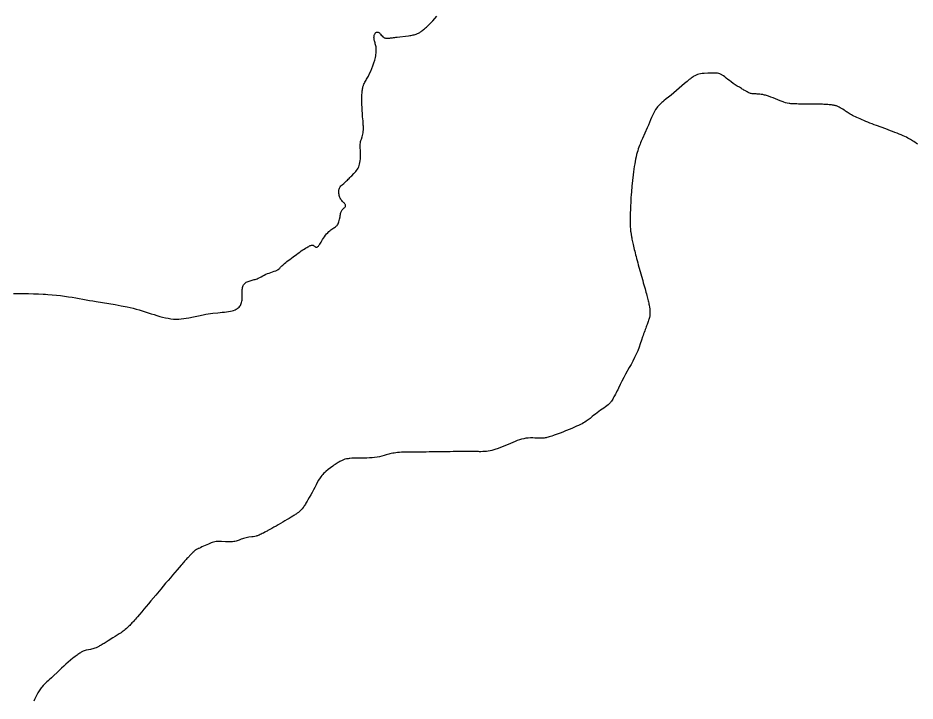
# Model space of a CAD drawing. Header units: millimetres. Extents: x -2361 to 3434, y -911 to 5460.
# Drawn here: x -776 to 1315, y -909 to 683 of the extents above; entities that cross this region are included whole.
import ezdxf

# ---------------------------------------------------------------- set-up
doc = ezdxf.new("R2010")
doc.units = ezdxf.units.MM
doc.layers.add('180', color=7, linetype='Continuous')

msp = doc.modelspace()

# ---------------------------------------------------------------- linework, layer by layer
at = {"layer": '180', "elevation": 180}
for points in [[(-786.7, 40.2), (-763.2, 40.3), (-751.4, 40.2), (-739.9, 40), (-728.5, 39.6), (-717.5, 39.1), (-712.1, 38.8), (-706.8, 38.4), (-696.5, 37.6), (-686.6, 36.6), (-677, 35.5), (-667.7, 34.3), (-658.7, 33), (-650, 31.6), (-641.5, 30.2), (-633.2, 28.8), (-625.1, 27.3), (-617.2, 25.8), (-609.4, 24.4), (-601.7, 23), (-594.1, 21.7), (-579.2, 19.2), (-564.5, 16.9), (-550, 14.5), (-535.7, 12), (-521.5, 9.2), (-514.5, 7.6), (-507.5, 5.9), (-500.5, 4), (-493.5, 2), (-479.6, -2.3), (-465.8, -6.7), (-459, -8.8), (-452.3, -10.9), (-445.6, -12.8), (-439, -14.6), (-432.5, -16.1), (-426.1, -17.4), (-419.8, -18.3), (-413.5, -19), (-407.4, -19.2), (-401.4, -19.2), (-395.5, -18.8), (-389.6, -18.2), (-383.9, -17.4), (-378.1, -16.4), (-366.8, -14.1), (-355.6, -11.6), (-344.3, -9.2), (-338.6, -8.1), (-332.9, -7.2), (-321.6, -5.7), (-310.4, -4.5), (-305, -4), (-299.8, -3.4), (-294.7, -2.9), (-289.9, -2.3), (-285.3, -1.6), (-281, -0.8), (-277, 0.1), (-273.4, 1.1), (-270.1, 2.3), (-267.2, 3.7), (-264.7, 5.2), (-262.5, 6.9), (-260.6, 8.7), (-259, 10.7), (-257.6, 12.8), (-256.5, 15), (-255.6, 17.3), (-254.9, 19.7), (-254.3, 22.2), (-253.9, 24.8), (-253.7, 27.5), (-253.5, 30.2), (-253.5, 35.8), (-253.5, 41.4), (-253.4, 46.9), (-253.2, 49.5), (-253, 52), (-252.6, 54.4), (-252, 56.7), (-251.2, 58.8), (-250.2, 60.7), (-249, 62.5), (-247.5, 64), (-245.8, 65.3), (-243.9, 66.5), (-241.8, 67.5), (-239.6, 68.5), (-237.3, 69.3), (-234.9, 70), (-230.1, 71.4), (-225.2, 72.7), (-222.9, 73.4), (-220.7, 74.1), (-218.5, 74.9), (-216.5, 75.8), (-212.7, 77.6), (-209, 79.5), (-205.5, 81.4), (-202, 83.3), (-198.4, 85.1), (-194.6, 86.7), (-190.6, 88.2), (-182.6, 90.8), (-178.8, 92.1), (-175.3, 93.4), (-173.8, 94.1), (-172.3, 94.8), (-171, 95.6), (-169.7, 96.4), (-167.4, 98.3), (-166.3, 99.3), (-165.1, 100.4), (-163.8, 101.7), (-162.3, 103.1), (-160.8, 104.6), (-159, 106.3), (-157, 108.1), (-154.7, 110.2), (-152.1, 112.4), (-149.2, 114.8), (-146, 117.3), (-142.5, 120), (-138.8, 122.8), (-135, 125.7), (-127.1, 131.4), (-123.2, 134.2), (-119.3, 136.9), (-115.6, 139.5), (-112, 141.9), (-108.7, 144.1), (-105.6, 146.1), (-104.1, 146.9), (-102.8, 147.7), (-100.3, 149.2), (-98.2, 150.3), (-96.3, 151.2), (-94.7, 152), (-93.2, 152.5), (-92, 152.8), (-91, 153.1), (-90.1, 153.1), (-89.3, 153.1), (-88.1, 152.8), (-87.1, 152.3), (-86.2, 151.7), (-84.6, 150.5), (-83.2, 149.4), (-82.5, 148.9), (-81.7, 148.5), (-81, 148.3), (-80.2, 148.2), (-79.5, 148.3), (-78.6, 148.6), (-77.8, 149.2), (-76.9, 149.9), (-75.9, 150.9), (-74.9, 152.2), (-73.8, 153.8), (-72.6, 155.7), (-71.2, 157.8), (-69.6, 160.3), (-67.9, 163.1), (-65.9, 166.2), (-63.7, 169.5), (-61.5, 172.8), (-59.1, 176.1), (-56.6, 179.2), (-54.1, 182.1), (-51.6, 184.6), (-49.1, 186.8), (-46.6, 188.8), (-44.2, 190.5), (-42, 192), (-39.9, 193.3), (-38, 194.5), (-36.3, 195.6), (-34.8, 196.7), (-33.4, 197.8), (-32.2, 199.2), (-31.1, 200.7), (-30.1, 202.6), (-29.2, 204.9), (-28.3, 207.5), (-27.4, 210.4), (-26.7, 213.3), (-25.4, 219.3), (-24.9, 222), (-24.4, 224.6), (-23.9, 226.9), (-23.5, 229), (-22.9, 230.9), (-22.3, 232.6), (-21.4, 234.2), (-20.4, 235.6), (-19.2, 236.8), (-18, 238), (-15.5, 240.1), (-14.4, 241.1), (-13.5, 242.1), (-12.9, 243.2), (-12.6, 244.3), (-12.6, 245.5), (-12.8, 246.7), (-13.3, 247.9), (-14.1, 249.2), (-15.1, 250.6), (-16.4, 252), (-17.9, 253.5), (-19.4, 255.1), (-20.9, 256.8), (-22.4, 258.6), (-23.7, 260.4), (-24.8, 262.4), (-25.8, 264.5), (-26.5, 266.7), (-27.1, 268.9), (-27.5, 271.1), (-27.9, 273.4), (-28.1, 275.6), (-28.2, 277.7), (-28.1, 279.9), (-27.9, 281.9), (-27.5, 283.9), (-26.9, 285.8), (-26, 287.6), (-24.9, 289.3), (-23.5, 291), (-22, 292.5), (-20.3, 294), (-16.8, 297), (-13.3, 300), (-9.9, 303.2), (-8.1, 304.9), (-6.3, 306.7), (-4.3, 308.6), (-2.2, 310.6), (0, 312.8), (2.3, 315), (7, 319.8), (9.2, 322.3), (11.3, 324.8), (13.3, 327.4), (15.1, 330), (16.7, 332.8), (18.2, 335.7), (19.4, 338.8), (20.4, 342.2), (21.1, 345.9), (21.7, 349.9), (22.1, 354.1), (22.3, 358.4), (22.3, 362.7), (22.3, 367), (22.2, 371.1), (22, 374.9), (21.9, 378.6), (21.8, 382), (21.8, 385.3), (21.9, 388.4), (22.2, 391.4), (22.7, 394.3), (23.4, 397.1), (24.3, 399.9), (26.1, 405.5), (27, 408.4), (27.8, 411.4), (28.4, 414.5), (28.8, 417.9), (29, 421.6), (29.1, 425.6), (29, 427.8), (29, 430.1), (28.9, 432.5), (28.7, 435), (28.6, 437.7), (28.4, 440.5), (28.2, 443.4), (27.9, 446.5), (27.4, 453), (26.8, 459.9), (26.3, 467), (25.9, 474.1), (25.6, 481.2), (25.4, 488.2), (25.4, 494.9), (25.6, 501.3), (25.7, 504.3), (25.9, 507.3), (26.2, 510.1), (26.5, 512.7), (26.8, 515.2), (27.1, 517.6), (27.5, 519.8), (28, 521.9), (28.5, 523.7), (29, 525.4), (29.5, 527), (30.1, 528.4), (31.3, 530.9), (32.6, 533.2), (35.3, 537.4), (36.7, 539.6), (38.1, 542), (39.4, 544.5), (40.7, 547.2), (43.4, 552.9), (46.1, 558.8), (48.8, 565), (51.4, 571.2), (53.7, 577.7), (55.7, 584.2), (56.5, 587.5), (57.2, 590.8), (57.8, 594.1), (58.2, 597.3), (58.6, 600.4), (58.8, 603.5), (58.9, 606.5), (58.9, 609.5), (58.8, 612.3), (58.5, 615.1), (58.1, 617.7), (57.5, 620.2), (56.9, 622.6), (56.2, 624.9), (55.6, 627.1), (55, 629.2), (54.5, 631.2), (54.1, 633.1), (53.9, 635), (53.8, 636.7), (53.9, 638.4), (54, 640), (54.3, 641.4), (54.6, 642.8), (55.1, 644), (55.6, 645.1), (56.2, 646.1), (56.9, 647), (57.6, 647.8), (58.4, 648.5), (59.3, 649.1), (60.3, 649.5), (61.4, 649.8), (62.5, 649.8), (63.7, 649.5), (65, 648.9), (65.6, 648.5), (66.3, 647.9), (67.7, 646.4), (69.2, 644.6), (70.8, 642.6), (72.5, 640.6), (74.5, 638.8), (75.6, 637.9), (76.7, 637.2), (77.8, 636.6), (79.1, 636.1), (80.4, 635.7), (81.8, 635.5), (83.3, 635.4), (84.9, 635.3), (86.6, 635.4), (88.4, 635.5), (90.4, 635.7), (92.4, 636), (94.6, 636.3), (97, 636.6), (99.5, 636.9), (102.1, 637.3), (105, 637.7), (108, 638), (114.3, 638.8), (127.6, 640.3), (134, 641.1), (137.1, 641.6), (140, 642), (142.7, 642.5), (145.3, 643), (147.7, 643.5), (149.8, 644.1), (151.8, 644.7), (153.7, 645.4), (155.5, 646.1), (157.2, 646.9), (160.5, 648.8), (162.2, 649.9), (163.9, 651.1), (165.6, 652.5), (167.5, 654), (169.4, 655.6), (171.5, 657.4), (173.7, 659.4), (176, 661.5), (178.3, 663.7), (180.8, 666), (185.8, 670.8), (190.8, 676), (195.9, 681.3), (200.7, 686.8)], [(1321.2, 388.1), (1312.1, 394.5), (1309.7, 396.1), (1307.2, 397.8), (1304.5, 399.4), (1301.6, 401.1), (1298.5, 402.8), (1295.1, 404.6), (1291.3, 406.4), (1287.3, 408.2), (1282.9, 410.1), (1278.3, 412), (1273.4, 413.9), (1268.3, 415.8), (1263.1, 417.8), (1257.8, 419.8), (1246.9, 423.8), (1236, 427.8), (1225.3, 431.8), (1220.1, 433.8), (1215, 435.8), (1210, 437.7), (1205.2, 439.6), (1200.6, 441.5), (1196, 443.4), (1191.7, 445.2), (1187.5, 447.1), (1183.6, 448.8), (1179.8, 450.6), (1176.2, 452.3), (1172.8, 453.9), (1169.7, 455.5), (1166.8, 457.1), (1164.1, 458.6), (1161.6, 460), (1159.2, 461.5), (1157.1, 462.8), (1155.1, 464.1), (1153.2, 465.4), (1151.4, 466.6), (1149.8, 467.8), (1146.7, 469.9), (1143.8, 471.8), (1141.1, 473.5), (1138.3, 475), (1135.5, 476.3), (1132.3, 477.4), (1130.6, 477.9), (1128.8, 478.4), (1126.9, 478.8), (1124.8, 479.2), (1122.6, 479.5), (1120.2, 479.8), (1117.6, 480.1), (1114.9, 480.4), (1112.1, 480.6), (1109.1, 480.8), (1106, 481), (1102.8, 481.1), (1099.4, 481.3), (1096, 481.4), (1088.8, 481.6), (1081.3, 481.7), (1073.5, 481.7), (1065.7, 481.8), (1057.9, 481.8), (1050.3, 481.9), (1046.7, 481.9), (1043.2, 482), (1039.8, 482.1), (1036.6, 482.2), (1033.6, 482.3), (1030.9, 482.4), (1028.3, 482.6), (1025.9, 482.8), (1023.6, 483.1), (1021.5, 483.4), (1017.4, 484.1), (1013.5, 485.1), (1009.6, 486.3), (1007.5, 487.1), (1005.3, 487.9), (1003, 488.7), (1000.6, 489.7), (995.4, 491.7), (989.9, 493.9), (984.3, 496.2), (978.8, 498.3), (973.5, 500.2), (971, 501.1), (968.6, 501.8), (966.3, 502.5), (964.2, 503), (962.1, 503.5), (960.2, 503.9), (958.3, 504.3), (956.6, 504.5), (953.3, 504.9), (950.3, 505.2), (947.5, 505.3), (944.9, 505.4), (942.4, 505.5), (940, 505.5), (937.7, 505.7), (935.6, 505.9), (933.5, 506.2), (931.6, 506.6), (929.8, 507.2), (927.9, 508), (926, 509), (923.8, 510.2), (922.5, 510.9), (921.2, 511.7), (919.8, 512.6), (918.2, 513.6), (916.4, 514.6), (914.6, 515.7), (912.5, 516.9), (910.4, 518.2), (905.8, 521), (900.9, 523.9), (896, 527), (891.2, 530.2), (886.6, 533.4), (882.4, 536.5), (878.5, 539.5), (875, 542.4), (871.8, 545), (868.7, 547.4), (865.9, 549.4), (864.5, 550.3), (863.1, 551), (860.4, 552.2), (857.7, 553), (854.8, 553.6), (851.8, 553.9), (848.6, 554), (845, 554), (841.1, 553.9), (836.8, 553.8), (832.3, 553.7), (823.3, 553.2), (819, 552.8), (815.1, 552.3), (811.5, 551.6), (808.2, 550.7), (804.9, 549.5), (803.2, 548.7), (801.5, 547.8), (799.7, 546.7), (797.8, 545.5), (795.9, 544.2), (793.7, 542.6), (791.5, 540.9), (789, 538.9), (786.4, 536.8), (783.7, 534.5), (780.9, 532.1), (777.9, 529.6), (771.8, 524.3), (759.1, 513.3), (752.7, 508), (746.6, 503), (740.7, 498.2), (735, 493.8), (729.8, 489.5), (727.3, 487.4), (725, 485.3), (722.7, 483.3), (720.6, 481.2), (718.6, 479.2), (716.7, 477.2), (715, 475.2), (713.4, 473.2), (710.5, 469), (707.9, 464.8), (705.5, 460.3), (703.2, 455.5), (700.9, 450.4), (698.5, 444.9), (696.1, 439), (693.5, 432.9), (690.9, 426.7), (685.4, 414), (679.8, 401.6), (676.9, 395.2), (675.5, 391.9), (674.1, 388.5), (672.7, 385), (671.4, 381.3), (670, 377.4), (668.7, 373.2), (667.4, 368.8), (666.2, 364.1), (665, 359.1), (663.9, 353.8), (662.8, 348.2), (661.7, 342.4), (660.8, 336.3), (659.8, 330.1), (658.9, 323.7), (658.1, 317.2), (656.5, 303.9), (655.1, 290.5), (654, 277.2), (653.5, 270.7), (653, 264.3), (652.6, 258), (652.3, 251.9), (652, 245.9), (651.7, 240.1), (651.5, 234.5), (651.3, 229.1), (651.2, 223.9), (651.1, 218.9), (651.1, 214.3), (651, 209.8), (651.1, 205.7), (651.1, 201.9), (651.2, 198.3), (651.4, 195), (651.6, 191.8), (651.8, 188.9), (652.1, 186), (652.4, 183.3), (653.1, 178), (654.1, 172.6), (654.6, 169.9), (655.2, 167), (655.8, 164.1), (656.5, 161), (657.2, 157.7), (658, 154.3), (658.8, 150.8), (659.7, 147.1), (660.6, 143.3), (661.6, 139.3), (662.6, 135.2), (663.7, 130.9), (664.9, 126.5), (666.1, 121.9), (667.4, 117.1), (668.7, 112.2), (670.1, 107.1), (671.5, 102), (674.4, 91.5), (677.4, 80.9), (680.3, 70.5), (681.7, 65.5), (683.1, 60.6), (684.4, 55.9), (685.7, 51.4), (686.9, 47.2), (688, 43.2), (689, 39.4), (690, 35.8), (690.9, 32.5), (691.7, 29.3), (692.5, 26.3), (693.2, 23.4), (693.9, 20.7), (694.4, 18.1), (695, 15.7), (695.5, 13.3), (696.2, 8.8), (696.8, 4.6), (697.2, 0.6), (697.3, -3.4), (697.1, -7.3), (696.6, -11.3), (695.8, -15.4), (695.3, -17.6), (694.6, -19.8), (693.9, -22.1), (693.2, -24.5), (692.3, -26.9), (691.4, -29.4), (690.5, -32.1), (689.4, -34.8), (688.4, -37.6), (687.3, -40.6), (686.1, -43.7), (684.9, -46.8), (683.7, -50.1), (682.5, -53.6), (681.3, -57.2), (680, -60.9), (677.4, -68.6), (674.6, -76.5), (671.7, -84.7), (668.6, -92.9), (665.2, -101.1), (661.5, -109.1), (657.5, -117), (653.4, -124.7), (649.1, -132.4), (640.4, -147.8), (636.1, -155.7), (631.8, -163.8), (627.8, -171.9), (623.8, -179.8), (622, -183.7), (620.1, -187.4), (618.3, -191), (616.6, -194.4), (614.9, -197.7), (613.3, -200.7), (611.8, -203.5), (610.3, -206), (608.9, -208.3), (607.5, -210.4), (606.2, -212.2), (604.9, -213.9), (603.6, -215.5), (602.3, -216.9), (599.6, -219.4), (596.7, -221.7), (593.5, -224), (590, -226.5), (586.1, -229), (582.1, -231.8), (578, -234.6), (573.9, -237.5), (570, -240.4), (566.3, -243.4), (562.8, -246.3), (559.3, -249.3), (557.5, -250.9), (555.5, -252.5), (553.4, -254.1), (551, -255.7), (548.5, -257.4), (545.6, -259.2), (542.5, -261), (539, -263), (535.1, -264.9), (530.8, -267), (526.2, -269.1), (521.4, -271.3), (516.3, -273.5), (511.2, -275.6), (500.6, -279.9), (495.4, -281.9), (490.3, -283.9), (485.3, -285.7), (480.6, -287.5), (476.2, -289), (474.2, -289.8), (472.2, -290.5), (468.5, -291.7), (465.2, -292.8), (462.3, -293.7), (459.6, -294.5), (457.1, -295.2), (454.9, -295.7), (452.7, -296.1), (450.7, -296.5), (446.9, -296.8), (443.1, -296.9), (441, -296.9), (438.8, -296.9), (434.2, -296.7), (429.2, -296.4), (423.9, -296.3), (418.5, -296.3), (413.2, -296.5), (407.9, -297), (402.8, -297.9), (397.8, -299.1), (392.9, -300.6), (388, -302.4), (383, -304.5), (377.8, -306.7), (372.3, -309), (366.6, -311.5), (360.8, -313.9), (354.9, -316.3), (349.1, -318.6), (343.5, -320.8), (340.8, -321.7), (338.1, -322.6), (335.6, -323.4), (333.2, -324.2), (328.6, -325.4), (324.3, -326.4), (320, -327.1), (315.9, -327.7), (311.7, -328), (307.3, -328.1), (302.6, -328.2), (300.1, -328.2), (297.4, -328.1), (294.6, -328.1), (291.5, -328), (288.2, -327.9), (284.7, -327.9), (280.9, -327.8), (276.8, -327.8), (272.4, -327.8), (267.6, -327.8), (262.4, -327.8), (256.8, -327.8), (250.9, -327.9), (244.7, -328), (238.3, -328.1), (231.6, -328.2), (224.7, -328.3), (217.8, -328.4), (203.6, -328.7), (189.5, -328.9), (182.5, -328.9), (175.7, -329), (169, -329), (162.5, -329), (156.2, -329), (150.1, -329.1), (144.2, -329.1), (138.4, -329.1), (133, -329.2), (127.7, -329.3), (122.6, -329.5), (117.8, -329.7), (113.3, -330), (109, -330.3), (104.9, -330.7), (101.1, -331.3), (97.6, -331.9), (94.2, -332.5), (91.1, -333.3), (88.1, -334), (85.3, -334.8), (82.5, -335.6), (77.2, -337.2), (72.1, -338.7), (66.8, -340), (61.2, -341.1), (55.3, -341.8), (49.3, -342.4), (43.1, -342.8), (36.9, -343), (30.7, -343.1), (24.7, -343.2), (18.8, -343.3), (13.1, -343.4), (7.6, -343.5), (2.5, -343.7), (-2.2, -344.1), (-4.4, -344.3), (-6.5, -344.5), (-8.5, -344.8), (-10.4, -345.2), (-13.9, -346), (-17.2, -347.1), (-20.5, -348.5), (-22.2, -349.4), (-24, -350.3), (-25.9, -351.3), (-27.8, -352.5), (-29.9, -353.7), (-32.2, -355.1), (-34.5, -356.6), (-37, -358.1), (-39.6, -359.8), (-42.3, -361.6), (-47.8, -365.5), (-53.3, -369.7), (-58.6, -374.2), (-61.1, -376.6), (-63.6, -379), (-65.8, -381.5), (-68, -384), (-69.9, -386.5), (-71.8, -389.1), (-75.2, -394.4), (-78.4, -399.9), (-81.3, -405.5), (-84.2, -411.3), (-87.2, -417.2), (-90.4, -423.1), (-93.7, -429.1), (-97, -434.9), (-100.2, -440.5), (-101.8, -443.2), (-103.3, -445.7), (-104.8, -448.2), (-106.2, -450.4), (-107.5, -452.6), (-108.7, -454.6), (-109.9, -456.4), (-111.1, -458.1), (-113.5, -461.4), (-114.9, -463), (-116.5, -464.5), (-118.2, -466.2), (-120.2, -467.8), (-122.5, -469.6), (-125.1, -471.5), (-128, -473.6), (-129.7, -474.7), (-131.4, -475.8), (-133.3, -477), (-135.2, -478.3), (-139.4, -480.9), (-144, -483.7), (-148.8, -486.6), (-153.8, -489.6), (-158.9, -492.6), (-169.4, -498.6), (-174.6, -501.6), (-179.6, -504.5), (-184.5, -507.2), (-189.1, -509.7), (-193.4, -512.1), (-195.4, -513.2), (-197.3, -514.2), (-199.1, -515.2), (-200.9, -516.1), (-204, -517.8), (-206.9, -519.2), (-209.5, -520.5), (-211.9, -521.6), (-214, -522.6), (-216, -523.4), (-217.8, -524), (-219.5, -524.6), (-221.1, -525.1), (-224.3, -525.9), (-227.6, -526.5), (-231, -527), (-238, -527.8), (-241.4, -528.3), (-244.6, -528.8), (-247.7, -529.5), (-250.5, -530.4), (-253.1, -531.4), (-255.6, -532.4), (-260.4, -534.5), (-262.7, -535.4), (-265.2, -536.2), (-267.7, -536.9), (-270.4, -537.4), (-273.3, -537.8), (-276.4, -538.1), (-279.9, -538.2), (-283.7, -538.2), (-287.9, -538.1), (-292.3, -538), (-301.5, -537.6), (-305.9, -537.6), (-310.1, -537.7), (-312, -537.7), (-313.9, -537.9), (-317.3, -538.3), (-320.4, -539), (-323.3, -539.8), (-326.2, -540.8), (-329.2, -542), (-332.4, -543.4), (-335.8, -545), (-339.6, -546.7), (-343.4, -548.4), (-347.2, -550.2), (-350.8, -551.9), (-354.2, -553.5), (-355.8, -554.2), (-357.2, -554.9), (-359.8, -556.3), (-362.3, -557.9), (-363.7, -558.8), (-365.1, -559.9), (-366.6, -561.3), (-368.3, -562.8), (-370.2, -564.7), (-372.3, -566.8), (-373.5, -568), (-374.8, -569.3), (-376.1, -570.7), (-377.5, -572.2), (-378.9, -573.9), (-380.5, -575.6), (-382.2, -577.4), (-383.9, -579.4), (-385.8, -581.4), (-387.7, -583.5), (-389.6, -585.8), (-391.7, -588.1), (-393.8, -590.5), (-396, -593), (-400.6, -598.3), (-405.4, -603.8), (-410.4, -609.6), (-415.6, -615.7), (-420.9, -621.9), (-426.4, -628.4), (-432, -635), (-437.6, -641.7), (-443.3, -648.5), (-454.8, -662.3), (-466.2, -676), (-471.8, -682.7), (-477.3, -689.2), (-482.6, -695.6), (-487.8, -701.7), (-492.8, -707.6), (-497.6, -713.1), (-499.9, -715.8), (-502.1, -718.3), (-504.3, -720.7), (-506.4, -723.1), (-508.4, -725.3), (-510.4, -727.4), (-512.2, -729.4), (-514, -731.2), (-515.8, -733), (-517.4, -734.6), (-519, -736.2), (-520.6, -737.7), (-523.5, -740.3), (-526.2, -742.7), (-528.8, -744.8), (-531.2, -746.7), (-533.6, -748.4), (-535.9, -750), (-540.4, -752.9), (-545, -755.7), (-550, -758.8), (-555.2, -762.1), (-565.7, -768.8), (-570.8, -772), (-573.3, -773.5), (-575.6, -775), (-577.9, -776.4), (-580.1, -777.7), (-582.1, -778.9), (-584, -780), (-585.9, -781), (-587.6, -781.9), (-590.9, -783.6), (-593.9, -785), (-596.7, -786.2), (-599.5, -787.1), (-602.1, -787.9), (-604.7, -788.5), (-607.2, -789), (-612.2, -789.9), (-617, -790.8), (-619.3, -791.4), (-621.8, -792.2), (-624.4, -793.3), (-625.8, -793.9), (-627.3, -794.7), (-628.9, -795.6), (-630.6, -796.6), (-632.4, -797.8), (-634.3, -799), (-636.3, -800.5), (-638.5, -802.1), (-640.8, -803.9), (-643.2, -805.8), (-645.8, -807.7), (-648.3, -809.8), (-653.6, -814.3), (-664.3, -823.6), (-669.5, -828.3), (-674.4, -832.9), (-679.2, -837.4), (-683.8, -841.8), (-693.2, -850.6), (-698.1, -855.1), (-703.2, -859.6), (-705.9, -861.9), (-708.6, -864.4), (-711.5, -867.1), (-714.3, -870), (-717.3, -873.3), (-720.3, -876.9), (-721.8, -878.9), (-723.4, -880.9), (-724.9, -883.1), (-726.5, -885.4), (-728.1, -887.9), (-729.7, -890.5), (-731.3, -893.2), (-732.9, -896.1), (-734.6, -899.2), (-736.2, -902.4), (-737.9, -905.8), (-739.6, -909.4)]]:
    msp.add_lwpolyline(points, dxfattribs=at)

doc.saveas('drawing.dxf')
